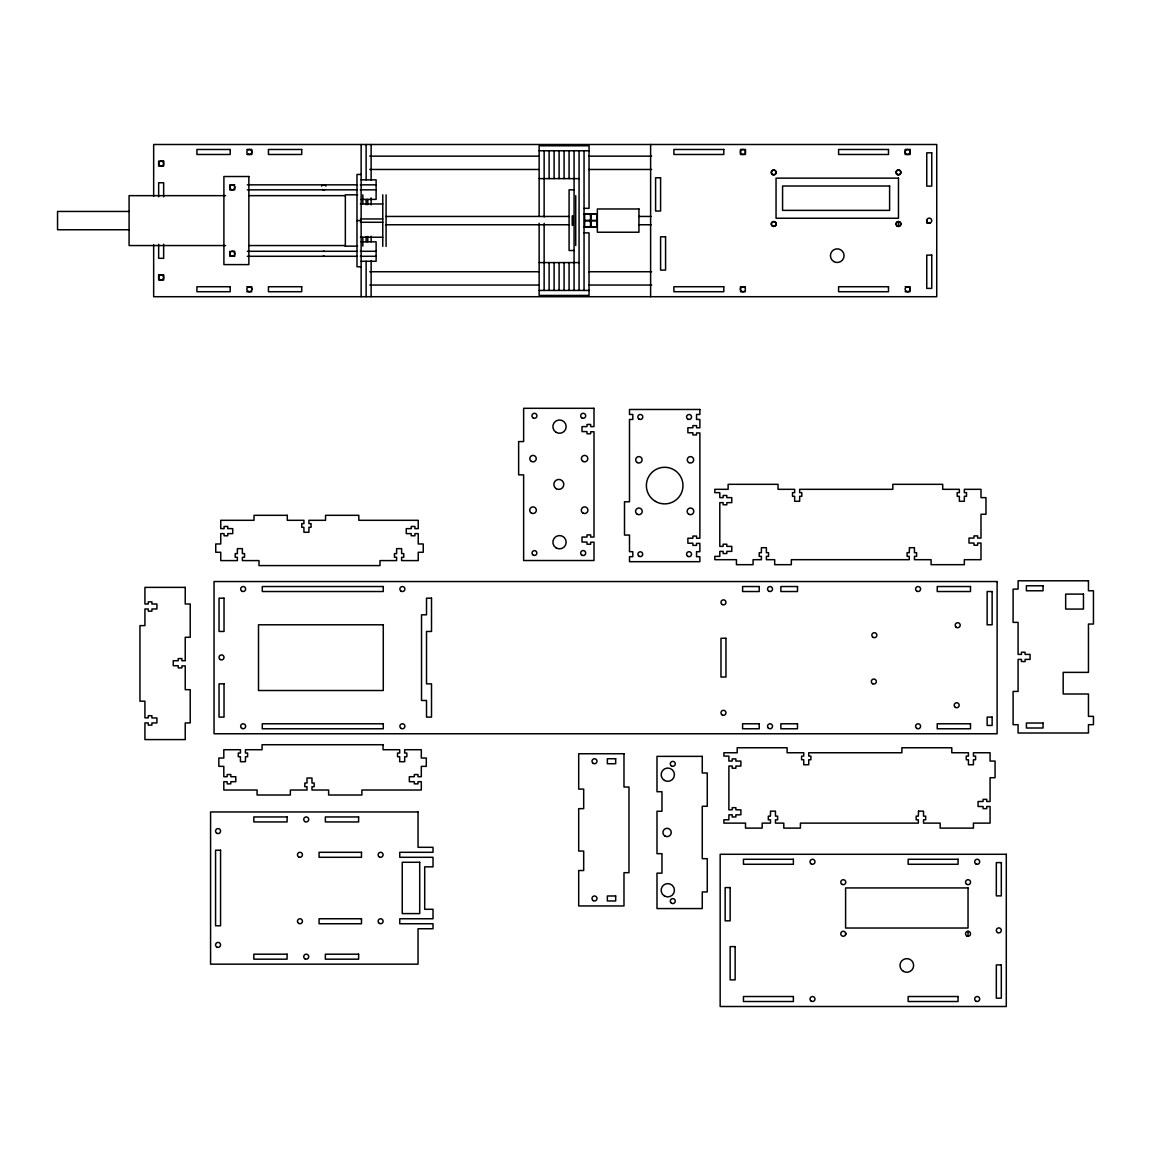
<?xml version="1.0" encoding="UTF-8"?>
<svg xmlns="http://www.w3.org/2000/svg" width="1151" height="1151" viewBox="0 0 1151 1151"><rect width="100%" height="100%" fill="white"/><g stroke="black" fill="none" stroke-linecap="round" stroke-linejoin="round"><path stroke-width="1.5" d="M572.565 215.741L572.565 225.481M584.65 213.957L584.65 227.265M591.312 213.957L590.103 220.834L591.312 227.265M590.103 213.957L591.312 220.834L590.103 227.265M596.765 227.265L596.765 213.957M246.818 149.486L251.81 149.486L251.81 154.479L246.818 154.479M539.143 150.767L589.039 150.767M369.73 156.162L538.495 156.162M588.78 156.162L651.61 156.162M369.73 169.47L538.495 169.47M588.78 169.47L651.61 169.47M361.141 174.448L356.983 174.448L356.983 266.773L361.141 266.773M539.143 178.621L579.068 178.621M361.141 179.844L376.118 179.844L376.118 199.396L361.141 199.396M234.718 184.836L229.725 184.836L229.725 189.829L234.718 189.829L234.718 186.505M247.307 184.836L356.983 184.836M360.349 184.836L376.118 184.836M247.307 189.829L356.983 189.829M360.349 189.829L376.118 189.829M574.076 189.829L569.083 189.829L569.083 250.501L574.076 250.501M357.573 194.821L345.343 194.821L345.343 246.386M225.596 195.656L129.085 195.656L129.085 245.551L225.596 245.551M248.832 195.656L345.343 195.656M360.421 203.972L382.765 203.972M584.046 208.345L589.039 208.345L589.039 145.774L539.143 145.774L539.143 216.374M129.085 211.453L57.55 211.453L57.55 229.754L129.085 229.754M584.046 213.957L597.355 213.957M584.65 214.187L590.103 214.187M591.312 214.187L596.765 214.187M385.844 216.446L568.68 216.446M638.963 216.446L651.265 216.446M360.421 218.949L382.765 218.949M584.65 220.373L590.103 220.373M591.312 220.373L596.765 220.373M356.983 220.604L361.141 220.604M584.65 220.834L590.103 220.834M591.312 220.834L596.765 220.834M360.421 222.272L382.765 222.272M930.08 223.107L926.756 223.107L926.756 219.769M385.844 224.762L568.68 224.762M638.963 224.762L651.265 224.762M584.65 227.035L590.103 227.035M591.312 227.035L596.765 227.035M584.046 227.265L597.355 227.265M584.046 232.876L589.039 232.876L589.039 295.433L539.143 295.433L539.143 223.28M360.421 237.235L382.765 237.235M361.141 241.811L376.118 241.811L376.118 261.277L361.141 261.277M248.832 245.551L345.343 245.551M345.343 246.141L357.573 246.141M231.394 251.292L234.718 251.292L234.718 256.285L231.394 256.285M247.307 251.292L356.983 251.292M360.349 251.292L376.118 251.292M247.307 256.285L356.983 256.285M360.349 256.285L376.118 256.285M539.143 262.586L579.068 262.586M369.73 271.737L538.495 271.737M588.78 271.737L651.61 271.737M158.651 274.945L163.643 274.945M369.73 285.045L538.495 285.045M588.78 285.045L651.61 285.045M246.818 286.728L251.81 286.728L251.81 290.052M745.431 286.728L740.438 286.728L740.438 290.052M905.132 286.728L910.124 286.728L910.124 290.052M539.143 290.44L589.039 290.44M246.818 291.721L251.81 291.721M740.438 291.721L745.431 291.721M905.132 291.721L910.124 291.721M968.034 931.274L968.034 936.267M898.471 221.481L898.471 226.474M845.597 932.929L845.597 934.612M776.047 223.136L776.047 224.819M650.617 144.494L650.617 296.713M590.708 213.957L590.708 227.265M584.046 150.767L584.046 290.44M579.068 150.767L579.068 290.44M575.73 195.699L575.73 245.508M574.076 150.767L574.076 290.44M572.407 215.899L572.407 225.308M569.083 150.767L569.083 178.621M569.083 262.586L569.083 290.44M564.091 150.767L564.091 178.621M564.091 262.586L564.091 290.44M559.098 150.767L559.098 178.621M559.098 262.586L559.098 290.44M554.106 150.767L554.106 178.621M554.106 262.586L554.106 290.44M549.113 150.767L549.113 178.621M549.113 262.586L549.113 290.44M544.135 150.767L544.135 217.021M544.135 223.28L544.135 290.44M386.089 194.821L386.089 246.386M382.765 194.821L382.765 246.386M371.126 144.494L371.126 180.39M371.126 197.9L371.126 204.878M371.126 236.329L371.126 241.811M371.126 260.817L371.126 296.713M367.802 199.396L367.802 204.691M367.802 236.516L367.802 241.811M366.133 144.494L366.133 179.844M366.133 199.396L366.133 204.691M366.133 236.516L366.133 241.811M366.133 261.277L366.133 296.713M362.81 194.821L362.81 203.669M362.81 237.293L362.81 246.141M361.141 144.494L361.141 296.713M229.725 251.292L229.725 256.285M163.643 196.821L163.643 182.764L158.651 182.764L158.651 196.821M163.643 244.257L163.643 258.313L158.651 258.313L158.651 244.257M163.643 275.089L163.643 280.081L158.651 280.081L158.651 275.089M153.659 196.433L153.659 144.494L936.741 144.494L936.741 296.713L153.659 296.713L153.659 244.775M324.352 256.198A2.489 2.489 0 0 1 323.071 256.198M323.071 251.378A2.489 2.489 0 0 1 324.352 251.378M324.956 189.498A2.489 2.489 0 0 1 322.467 189.498M321.546 186.088A2.489 2.489 0 0 1 325.877 186.088M909.448 547.703L909.261 552.696L907.089 552.696L907.089 556.35L909.261 556.35L909.261 559.688L791.341 559.688L791.341 564.681L774.695 564.681L774.695 559.688L766.379 559.688L766.379 556.35L768.551 556.35L768.551 552.696L766.379 552.696L766.379 547.703L761.387 547.703L761.387 552.696L759.228 552.696L759.228 556.35L761.387 556.35L761.387 559.688L753.071 559.688L753.071 564.681L736.439 564.681L736.439 559.688L714.814 559.688L714.814 556.35L719.807 556.35L719.807 551.372L723.13 551.372L723.13 553.53L726.799 553.53L726.799 551.372L731.777 551.372L731.777 546.38L726.799 546.38L726.799 544.207L723.13 544.207L723.13 546.38L719.807 546.38L719.807 502.627L723.13 502.627L723.13 504.785L726.799 504.785L726.799 502.627L731.777 502.627L731.777 497.635L726.799 497.635L726.799 495.477L723.13 495.477L723.13 497.635L719.807 497.635L719.807 492.642L714.814 492.642L714.814 489.319L728.123 489.319L728.123 484.326L778.033 484.326L778.033 489.319L794.665 489.319L794.665 492.642L792.507 492.642L792.507 496.297L794.665 496.297L794.665 501.289L799.657 501.289L799.657 496.297L801.815 496.297L801.815 492.642L799.657 492.642L799.657 489.319L892.816 489.319L892.816 484.326L942.712 484.326L942.712 489.319L959.358 489.319L959.358 492.642L957.186 492.642L957.186 496.297L959.358 496.297L959.358 501.289L964.337 501.289L964.337 496.297L966.509 496.297L966.509 492.642L964.337 492.642L964.337 489.319L980.983 489.319L980.983 497.635L985.975 497.635L985.975 514.267L980.983 514.267L980.983 538.064L977.645 538.064L977.645 535.891L973.991 535.891L973.991 538.064L968.998 538.064L968.998 543.042L973.991 543.042L973.991 545.214L977.645 545.214L977.645 543.042L980.983 543.042L980.983 559.688L964.337 559.688L964.337 564.681L931.073 564.681L931.073 559.688L914.441 559.688L914.441 556.35L916.599 556.35L916.599 552.696L914.441 552.696L914.441 547.703L909.448 547.703M918.527 811.153L918.34 816.131L916.167 816.131L916.167 819.8L918.34 819.8L918.34 823.123L800.42 823.123L800.42 828.116L783.788 828.116L783.788 823.123L775.457 823.123L775.457 819.8L777.63 819.8L777.63 816.145L775.457 816.145L775.457 811.153L770.479 811.153L770.479 816.145L768.307 816.145L768.307 819.8L770.479 819.8L770.479 823.123L762.163 823.123L762.163 828.116L745.517 828.116L745.517 823.123L723.893 823.123L723.893 819.8L728.885 819.8L728.885 814.807L732.209 814.807L732.209 816.965L735.877 816.965L735.877 814.807L740.87 814.807L740.87 809.815L735.877 809.815L735.877 807.657L732.209 807.657L732.209 809.815L728.885 809.815L728.885 766.062L732.209 766.062L732.209 768.235L735.877 768.235L735.877 766.062L740.87 766.062L740.87 761.07L735.877 761.07L735.877 758.912L732.209 758.912L732.209 761.07L728.885 761.07L728.885 756.092L723.893 756.092L723.893 752.754L737.201 752.754L737.201 747.762L787.111 747.762L787.111 752.754L803.743 752.754L803.743 756.092L801.585 756.092L801.585 759.746L803.743 759.746L803.743 764.739L808.736 764.739L808.736 759.746L810.894 759.746L810.894 756.092L808.736 756.092L808.736 752.754L901.895 752.754L901.895 747.762L951.791 747.762L951.791 752.754L968.437 752.754L968.437 756.092L966.264 756.092L966.264 759.746L968.437 759.746L968.437 764.739L973.429 764.739L973.429 759.746L975.588 759.746L975.588 756.092L973.429 756.092L973.429 752.754L990.061 752.754L990.061 761.07L995.054 761.07L995.054 777.716L990.061 777.716L990.061 801.499L986.738 801.499L986.738 799.341L983.069 799.341L983.069 801.499L978.077 801.499L978.077 806.491L983.069 806.491L983.069 808.649L986.738 808.649L986.738 806.491L990.061 806.491L990.061 823.123L973.429 823.123L973.429 828.116L940.151 828.116L940.151 823.123L923.519 823.123L923.519 819.8L925.677 819.8L925.677 816.145L923.519 816.145L923.519 811.153L918.527 811.153M776.206 223.97L775.875 225.222A2.489 2.489 0 0 1 772.105 225.884A2.489 2.489 0 0 1 772.105 222.071A2.489 2.489 0 0 1 775.875 222.733L776.206 223.97M845.769 933.763L845.438 935.015A2.489 2.489 0 0 1 841.669 935.677A2.489 2.489 0 0 1 841.669 931.85A2.489 2.489 0 0 1 845.438 932.526L845.769 933.763M230.186 149.486L196.922 149.486L196.922 154.479L230.186 154.479L230.186 149.486M301.72 149.486L268.442 149.486L268.442 154.479L301.72 154.479L301.72 149.486M723.806 149.486L673.896 149.486L673.896 154.479L723.806 154.479L723.806 149.486M745.431 149.486L740.438 149.486L740.438 154.479L745.431 154.479L745.431 149.486M888.5 149.486L838.59 149.486L838.59 154.479L888.5 154.479L888.5 149.486M910.124 149.486L905.132 149.486L905.132 154.479L910.124 154.479L910.124 149.486M931.749 152.824L926.756 152.824L926.756 186.088L931.749 186.088L931.749 152.824M163.643 161.14L158.651 161.14L158.651 166.118L163.643 166.118L163.643 161.14M248.861 176.52L223.898 176.52L223.898 264.601L248.861 264.601L248.861 176.52M660.588 177.772L655.595 177.772L655.595 211.036L660.588 211.036L660.588 177.772M898.471 178.146L776.047 178.146L776.047 218.244L898.471 218.244L898.471 178.146M889.608 186.016L782.579 186.016L782.579 210.374L889.608 210.374L889.608 186.016M638.949 208.978L597.355 208.978L597.355 232.229L638.949 232.229L638.949 208.978M665.58 236.818L660.588 236.818L660.588 270.097L665.58 270.097L665.58 236.818M931.749 255.119L926.756 255.119L926.756 288.397L931.749 288.397L931.749 255.119M230.186 286.728L196.922 286.728L196.922 291.721L230.186 291.721L230.186 286.728M301.72 286.728L268.442 286.728L268.442 291.721L301.72 291.721L301.72 286.728M723.806 286.728L673.896 286.728L673.896 291.721L723.806 291.721L723.806 286.728M888.5 286.728L838.59 286.728L838.59 291.721L888.5 291.721L888.5 286.728M594.002 408.303L523.633 408.303L523.633 441.581L518.641 441.581L518.641 474.845L523.633 474.845L523.633 560.523L594.002 560.523L594.002 542.222L590.664 542.222L590.664 544.222L587.01 544.222L587.01 542.049L582.018 542.049L582.018 537.057L587.01 537.057L587.01 534.898L590.664 534.898L590.664 537.057L594.002 537.057L594.002 431.754L590.664 431.754L590.664 433.754L587.01 433.754L587.01 431.596L582.018 431.596L582.018 426.604L587.01 426.604L587.01 424.446L590.664 424.446L590.664 426.604L594.002 426.604L594.002 408.303M699.866 409.468L629.496 409.468L629.496 414.461L632.82 414.461L632.82 419.453L629.496 419.453L629.496 501.793L624.504 501.793L624.504 535.071L629.496 535.071L629.496 551.703L632.82 551.703L632.82 556.696L629.496 556.696L629.496 561.688L699.866 561.688L699.866 556.696L696.542 556.696L696.542 551.703L699.866 551.703L699.866 543.387L696.542 543.387L696.542 545.387L692.873 545.387L692.873 543.214L687.881 543.214L687.881 538.236L692.873 538.236L692.873 536.064L696.542 536.064L696.542 538.236L699.866 538.236L699.866 432.934L696.542 432.934L696.542 434.92L692.873 434.92L692.873 432.762L687.881 432.762L687.881 427.769L692.873 427.769L692.873 425.611L696.542 425.611L696.542 427.769L699.866 427.769L699.866 419.453L696.542 419.453L696.542 414.461L699.866 414.461L699.866 409.468M287.29 515.317L254.011 515.317L254.011 520.31L220.747 520.31L220.747 528.626L224.071 528.626L224.071 526.467L227.74 526.467L227.74 528.626L232.718 528.626L232.718 533.618L227.74 533.618L227.74 535.776L224.071 535.776L224.071 533.618L220.747 533.618L220.747 543.963L215.755 543.963L215.755 552.279L220.747 552.279L220.747 560.595L237.379 560.595L237.379 557.271L235.221 557.271L235.221 553.617L237.379 553.617L237.379 548.624L242.372 548.624L242.372 553.617L244.53 553.617L244.53 557.271L242.372 557.271L242.372 560.595L259.004 560.595L259.004 565.587L379.988 565.587L379.988 560.595L396.62 560.595L396.62 557.271L394.448 557.271L394.448 553.617L396.62 553.617L396.62 548.624L401.613 548.624L401.613 553.617L403.771 553.617L403.771 557.271L401.613 557.271L401.613 560.595L418.245 560.595L418.245 552.279L423.237 552.279L423.237 543.963L418.245 543.963L418.245 533.618L414.921 533.618L414.921 535.776L411.252 535.776L411.252 533.618L406.26 533.618L406.26 528.626L411.252 528.626L411.252 526.467L414.921 526.467L414.921 528.626L418.245 528.626L418.245 520.31L358.824 520.31L358.824 515.317L325.546 515.317L325.546 520.31L308.914 520.31L308.914 523.633L311.072 523.633L311.072 527.287L308.914 527.287L308.914 532.28L303.922 532.28L303.922 527.287L301.763 527.287L301.763 523.633L303.922 523.633L303.922 520.31L287.29 520.31L287.29 515.317M1088.458 580.795L1018.088 580.795L1018.088 589.111L1013.096 589.111L1013.096 622.374L1018.088 622.374L1018.088 654.401L1021.426 654.401L1021.426 652.243L1025.081 652.243L1025.081 654.401L1030.073 654.401L1030.073 659.394L1025.081 659.394L1025.081 661.552L1021.426 661.552L1021.426 659.394L1018.088 659.394L1018.088 691.42L1013.096 691.42L1013.096 724.684L1018.088 724.684L1018.088 733L1088.458 733L1088.458 724.684L1093.45 724.684L1093.45 716.368L1088.458 716.368L1088.458 693.995L1063.179 693.995L1063.179 672.371L1088.458 672.371L1088.458 624.043L1093.45 624.043L1093.45 590.78L1088.458 590.78L1088.458 580.795M997.111 581.543L214.043 581.543L214.043 733.762L997.111 733.762L997.111 581.543M1043.051 585.787L1026.404 585.787L1026.404 590.78L1043.051 590.78L1043.051 585.787M383.269 586.535L262.284 586.535L262.284 591.528L383.269 591.528L383.269 586.535M759.228 586.535L742.596 586.535L742.596 591.528L759.228 591.528L759.228 586.535M797.499 586.535L780.867 586.535L780.867 591.528L797.499 591.528L797.499 586.535M970.494 586.535L937.231 586.535L937.231 591.528L970.494 591.528L970.494 586.535M185.225 587.37L144.925 587.37L144.925 604.002L148.263 604.002L148.263 601.844L151.918 601.844L151.918 604.002L156.91 604.002L156.91 608.994L151.918 608.994L151.918 611.167L148.263 611.167L148.263 608.994L144.925 608.994L144.925 625.626L139.947 625.626L139.947 701.189L144.925 701.189L144.925 717.821L148.263 717.821L148.263 715.663L151.918 715.793L151.918 717.965L156.91 717.965L156.91 722.943L151.918 722.943L151.918 725.116L148.263 725.116L148.263 722.943L144.925 722.943L144.925 739.589L185.225 739.589L185.225 722.943L190.217 722.943L190.217 689.679L185.225 689.679L185.225 665.897L181.901 665.897L181.901 667.882L178.232 667.882L178.232 665.724L173.254 665.724L173.254 660.732L178.232 660.732L178.232 658.573L181.901 658.573L181.901 660.732L185.225 660.732L185.225 637.28L190.217 637.28L190.217 604.002L185.225 604.002L185.225 587.37M992.133 591.528L987.141 591.528L987.141 624.792L992.133 624.792L992.133 591.528M1083.465 594.103L1065.668 594.103L1065.668 609.066L1083.465 609.066L1083.465 594.103M224.028 598.175L219.035 598.175L219.035 631.453L224.028 631.453L224.028 598.175M431.51 598.175L426.517 598.175L426.517 614.821L421.525 614.821L421.525 700.484L426.517 700.484L426.517 717.116L431.51 717.116L431.51 683.852L426.517 683.852L426.517 631.453L431.51 631.453L431.51 598.175M383.269 624.792L258.5 624.792L258.5 690.514L383.269 690.514L383.269 624.792M725.964 638.273L720.972 638.273L720.972 677.033L725.964 677.033L725.964 638.273M224.028 683.852L219.035 683.852L219.035 717.116L224.028 717.116L224.028 683.852M992.133 717.116L987.141 717.116L987.141 725.447L992.133 725.447L992.133 717.116M1043.051 723.029L1026.404 723.029L1026.404 728.007L1043.051 728.007L1043.051 723.029M383.269 723.778L262.284 723.778L262.284 728.77L383.269 728.77L383.269 723.778M759.228 723.778L742.596 723.778L742.596 728.77L759.228 728.77L759.228 723.778M797.499 723.778L780.867 723.778L780.867 728.77L797.499 728.77L797.499 723.778M970.494 723.778L937.231 723.778L937.231 728.77L970.494 728.77L970.494 723.778M383.053 744.726L262.083 744.726L262.083 749.718L245.451 749.718L245.451 753.042L247.609 753.042L247.609 756.711L245.451 756.711L245.451 761.703L240.458 761.703L240.458 756.711L238.286 756.711L238.286 753.042L240.458 753.042L240.458 749.718L223.812 749.718L223.812 758.034L218.834 758.034L218.834 766.35L223.812 766.35L223.812 776.709L227.15 776.709L227.15 774.537L230.804 774.537L230.804 776.709L235.797 776.709L235.797 781.702L230.804 781.702L230.804 783.86L227.15 783.86L227.15 781.702L223.812 781.702L223.812 790.018L257.09 790.018L257.09 795.01L290.354 795.01L290.354 790.018L307 790.018L307 786.694L304.828 786.694L304.828 783.025L307 783.025L307 778.033L311.979 778.033L311.979 783.025L314.151 783.025L314.151 786.694L311.979 786.694L311.979 790.018L328.625 790.018L328.625 795.01L361.889 795.01L361.889 790.018L421.309 790.018L421.309 781.702L417.986 781.702L417.986 783.86L414.331 783.86L414.331 781.702L409.339 781.702L409.339 776.709L414.331 776.709L414.331 774.537L417.986 774.537L417.986 776.709L421.309 776.709L421.309 766.35L426.302 766.35L426.302 758.034L421.309 758.034L421.309 749.718L404.677 749.718L404.677 753.042L406.835 753.042L406.835 756.711L404.677 756.711L404.677 761.703L399.685 761.703L399.685 756.711L397.527 756.711L397.527 753.042L399.685 753.042L399.685 749.718L383.053 749.718L383.053 744.726M623.986 753.747L578.694 753.747L578.694 789.097L583.686 789.097L583.686 808.649L578.694 808.649L578.694 851.064L583.686 851.064L583.686 870.53L578.694 870.53L578.694 905.952L623.986 905.952L623.986 872.688L628.978 872.688L628.978 787.011L623.986 787.011L623.986 753.747M702.268 756.365L656.991 756.365L656.991 791.715L661.969 791.715L661.969 811.254L656.991 811.254L656.991 853.682L661.969 853.682L661.969 873.149L656.991 873.149L656.991 908.571L702.268 908.571L702.268 891.939L707.261 891.939L707.261 858.675L702.268 858.675L702.268 806.275L707.261 806.275L707.261 772.997L702.268 772.997L702.268 756.365M615.67 758.739L607.354 758.739L607.354 763.732L615.67 763.732L615.67 758.739M418.043 811.959L210.575 811.959L210.575 964.164L418.043 964.164L418.043 928.742L433.021 928.742L433.021 923.749L399.757 923.749L399.757 918.757L433.021 918.757L433.021 909.276L424.705 909.276L424.705 866.847L433.021 866.847L433.021 857.294L399.757 857.294L399.757 852.301L433.021 852.301L433.021 847.309L418.043 847.309L418.043 811.959M287.088 816.951L253.824 816.951L253.824 821.943L287.088 821.943L287.088 816.951M358.623 816.951L325.359 816.951L325.359 821.943L358.623 821.943L358.623 816.951M220.56 850.215L215.568 850.215L215.568 925.778L220.56 925.778L220.56 850.215M361.486 852.301L319.072 852.301L319.072 857.294L361.486 857.294L361.486 852.301M1006.291 854.287L720.166 854.287L720.166 1006.506L1006.291 1006.506L1006.291 854.287M793.37 859.279L743.46 859.279L743.46 864.272L793.37 864.272L793.37 859.279M958.049 859.279L908.153 859.279L908.153 864.272L958.049 864.272L958.049 859.279M419.712 862.272L402.246 862.272L402.246 913.592L419.712 913.592L419.712 862.272M1001.312 862.603L996.32 862.603L996.32 895.881L1001.312 895.881L1001.312 862.603M730.151 887.565L725.159 887.565L725.159 920.829L730.151 920.829L730.151 887.565M968.034 887.939L845.597 887.939L845.597 928.023L968.034 928.023L968.034 887.939M615.67 895.982L607.354 895.982L607.354 900.974L615.67 900.974L615.67 895.982M361.486 918.757L319.072 918.757L319.072 923.749L361.486 923.749L361.486 918.757M735.144 946.611L730.151 946.611L730.151 979.889L735.144 979.889L735.144 946.611M287.088 954.193L253.824 954.193L253.824 959.171L287.088 959.171L287.088 954.193M358.623 954.193L325.359 954.193L325.359 959.171L358.623 959.171L358.623 954.193M1001.312 964.912L996.32 964.912L996.32 998.176L1001.312 998.176L1001.312 964.912M793.37 996.521L743.46 996.521L743.46 1001.514L793.37 1001.514L793.37 996.521M958.049 996.521L908.153 996.521L908.153 1001.514L958.049 1001.514L958.049 996.521M533.244 555.113A2.417 2.417 0 0 0 536.855 553.027A2.417 2.417 0 0 0 533.244 550.941A2.417 2.417 0 0 0 533.244 555.113M581.931 555.199A2.489 2.489 0 0 0 585.686 553.027A2.489 2.489 0 0 0 581.931 550.869A2.489 2.489 0 0 0 581.931 555.199M533.201 417.957A2.489 2.489 0 0 0 536.942 415.799A2.489 2.489 0 0 0 533.201 413.626A2.489 2.489 0 0 0 533.201 417.957M581.931 417.957A2.489 2.489 0 0 0 585.686 415.799A2.489 2.489 0 0 0 581.931 413.626A2.489 2.489 0 0 0 581.931 417.957M556.192 547.962A6.647 6.647 0 0 0 566.177 542.193A6.647 6.647 0 0 0 556.192 536.438A6.647 6.647 0 0 0 556.192 547.962M556.192 432.388A6.647 6.647 0 0 0 566.177 426.633A6.647 6.647 0 0 0 556.192 420.863A6.647 6.647 0 0 0 556.192 432.388M556.321 488.729A4.992 4.992 0 0 0 563.803 484.413A4.992 4.992 0 0 0 556.321 480.096A4.992 4.992 0 0 0 556.321 488.729M531.374 513.073A3.324 3.324 0 0 0 536.352 510.195A3.324 3.324 0 0 0 531.374 507.318A3.324 3.324 0 0 0 531.374 513.073M582.938 513.073A3.324 3.324 0 0 0 587.931 510.195A3.324 3.324 0 0 0 582.938 507.318A3.324 3.324 0 0 0 582.938 513.073M531.417 461.407A3.208 3.208 0 0 0 536.251 458.63A3.208 3.208 0 0 0 531.417 455.839A3.208 3.208 0 0 0 531.417 461.407M582.996 461.407A3.208 3.208 0 0 0 587.816 458.63A3.208 3.208 0 0 0 582.996 455.839A3.208 3.208 0 0 0 582.996 461.407M639.107 556.293A2.417 2.417 0 0 0 642.718 554.207A2.417 2.417 0 0 0 639.107 552.12A2.417 2.417 0 0 0 639.107 556.293M687.809 556.365A2.489 2.489 0 0 0 691.55 554.207A2.489 2.489 0 0 0 687.809 552.034A2.489 2.489 0 0 0 687.809 556.365M639.064 419.122A2.489 2.489 0 0 0 642.805 416.964A2.489 2.489 0 0 0 639.064 414.806A2.489 2.489 0 0 0 639.064 419.122M687.809 419.122A2.489 2.489 0 0 0 691.55 416.964A2.489 2.489 0 0 0 687.809 414.806A2.489 2.489 0 0 0 687.809 419.122M637.237 514.252A3.324 3.324 0 0 0 642.229 511.361A3.324 3.324 0 0 0 637.237 508.483A3.324 3.324 0 0 0 637.237 514.252M688.802 514.252A3.324 3.324 0 0 0 693.794 511.361A3.324 3.324 0 0 0 688.802 508.483A3.324 3.324 0 0 0 688.802 514.252M637.294 462.573A3.208 3.208 0 0 0 642.114 459.796A3.208 3.208 0 0 0 637.294 457.019A3.208 3.208 0 0 0 637.294 462.573M688.859 462.573A3.208 3.208 0 0 0 693.679 459.796A3.208 3.208 0 0 0 688.859 457.019A3.208 3.208 0 0 0 688.859 462.573M655.523 501.433A18.301 18.301 0 0 0 682.975 485.578A18.301 18.301 0 0 0 655.523 469.737A18.301 18.301 0 0 0 655.523 501.433M593.254 763.386A2.489 2.489 0 0 0 596.995 761.228A2.489 2.489 0 0 0 593.254 759.07A2.489 2.489 0 0 0 593.254 763.386M593.254 900.629A2.489 2.489 0 0 0 596.995 898.471A2.489 2.489 0 0 0 593.254 896.312A2.489 2.489 0 0 0 593.254 900.629M671.537 903.247A2.489 2.489 0 0 0 675.277 901.089A2.489 2.489 0 0 0 671.537 898.931A2.489 2.489 0 0 0 671.537 903.247M671.537 766.005A2.489 2.489 0 0 0 675.277 763.847A2.489 2.489 0 0 0 671.537 761.689A2.489 2.489 0 0 0 671.537 766.005M664.472 780.45A6.647 6.647 0 0 0 674.443 774.681A6.647 6.647 0 0 0 664.472 768.926A6.647 6.647 0 0 0 664.472 780.45M664.472 896.01A6.647 6.647 0 0 0 674.443 890.255A6.647 6.647 0 0 0 664.472 884.486A6.647 6.647 0 0 0 664.472 896.01M665.005 836.072A4.158 4.158 0 0 0 671.249 832.475A4.158 4.158 0 0 0 665.005 828.864A4.158 4.158 0 0 0 665.005 836.072M966.782 935.921A2.489 2.489 0 0 0 970.538 933.763A2.489 2.489 0 0 0 966.782 931.605A2.489 2.489 0 0 0 966.782 935.921M966.782 884.356A2.489 2.489 0 0 0 970.538 882.198A2.489 2.489 0 0 0 966.782 880.04A2.489 2.489 0 0 0 966.782 884.356M842.028 884.356A2.489 2.489 0 0 0 845.769 882.198A2.489 2.489 0 0 0 842.028 880.04A2.489 2.489 0 0 0 842.028 884.356M903.406 971.358A6.82 6.82 0 0 0 913.635 965.459A6.82 6.82 0 0 0 903.406 959.546A6.82 6.82 0 0 0 903.406 971.358M811.254 1001.169A2.489 2.489 0 0 0 814.994 999.01A2.489 2.489 0 0 0 811.254 996.852A2.489 2.489 0 0 0 811.254 1001.169M975.933 1001.169A2.489 2.489 0 0 0 979.688 999.01A2.489 2.489 0 0 0 975.933 996.852A2.489 2.489 0 0 0 975.933 1001.169M997.557 932.555A2.489 2.489 0 0 0 1001.312 930.396A2.489 2.489 0 0 0 997.557 928.238A2.489 2.489 0 0 0 997.557 932.555M975.933 863.941A2.489 2.489 0 0 0 979.688 861.768A2.489 2.489 0 0 0 975.933 859.61A2.489 2.489 0 0 0 975.933 863.941M811.254 863.941A2.489 2.489 0 0 0 814.994 861.768A2.489 2.489 0 0 0 811.254 859.61A2.489 2.489 0 0 0 811.254 863.941M304.972 821.598A2.489 2.489 0 0 0 308.727 819.44A2.489 2.489 0 0 0 304.972 817.282A2.489 2.489 0 0 0 304.972 821.598M304.972 958.841A2.489 2.489 0 0 0 308.727 956.682A2.489 2.489 0 0 0 304.972 954.524A2.489 2.489 0 0 0 304.972 958.841M216.805 947.057A2.489 2.489 0 0 0 220.56 944.899A2.489 2.489 0 0 0 216.805 942.741A2.489 2.489 0 0 0 216.805 947.057M216.805 833.252A2.489 2.489 0 0 0 220.56 831.094A2.489 2.489 0 0 0 216.805 828.921A2.489 2.489 0 0 0 216.805 833.252M298.699 923.404A2.489 2.489 0 0 0 302.44 921.246A2.489 2.489 0 0 0 298.699 919.088A2.489 2.489 0 0 0 298.699 923.404M379.37 923.404A2.489 2.489 0 0 0 383.11 921.246A2.489 2.489 0 0 0 379.37 919.088A2.489 2.489 0 0 0 379.37 923.404M298.699 856.948A2.489 2.489 0 0 0 302.44 854.79A2.489 2.489 0 0 0 298.699 852.632A2.489 2.489 0 0 0 298.699 856.948M379.37 856.948A2.489 2.489 0 0 0 383.11 854.79A2.489 2.489 0 0 0 379.37 852.632A2.489 2.489 0 0 0 379.37 856.948M768.278 728.036A2.489 2.489 0 0 0 772.45 726.914A2.489 2.489 0 0 0 769.4 723.864A2.489 2.489 0 0 0 768.278 728.036M768.796 591.197A2.489 2.489 0 0 0 772.537 589.039A2.489 2.489 0 0 0 768.796 586.866A2.489 2.489 0 0 0 768.796 591.197M722.224 604.505A2.489 2.489 0 0 0 725.964 602.347A2.489 2.489 0 0 0 722.224 600.175A2.489 2.489 0 0 0 722.224 604.505M722.224 714.958A2.489 2.489 0 0 0 725.964 712.8A2.489 2.489 0 0 0 722.224 710.642A2.489 2.489 0 0 0 722.224 714.958M401.138 728.439A2.489 2.489 0 0 0 404.893 726.267A2.489 2.489 0 0 0 401.138 724.108A2.489 2.489 0 0 0 401.138 728.439M241.911 728.439A2.489 2.489 0 0 0 245.652 726.267A2.489 2.489 0 0 0 241.911 724.108A2.489 2.489 0 0 0 241.911 728.439M220.287 659.566A2.489 2.489 0 0 0 224.028 657.408A2.489 2.489 0 0 0 220.287 655.236A2.489 2.489 0 0 0 220.287 659.566M241.911 591.197A2.489 2.489 0 0 0 245.652 589.039A2.489 2.489 0 0 0 241.911 586.866A2.489 2.489 0 0 0 241.911 591.197M401.138 591.197A2.489 2.489 0 0 0 404.893 589.039A2.489 2.489 0 0 0 401.138 586.866A2.489 2.489 0 0 0 401.138 591.197M916.858 728.439A2.489 2.489 0 0 0 920.599 726.267A2.489 2.489 0 0 0 916.858 724.108A2.489 2.489 0 0 0 916.858 728.439M916.858 591.197A2.489 2.489 0 0 0 920.599 589.039A2.489 2.489 0 0 0 916.858 586.866A2.489 2.489 0 0 0 916.858 591.197M872.587 683.723A2.518 2.518 0 0 0 876.357 681.565A2.518 2.518 0 0 0 872.602 679.363A2.518 2.518 0 0 0 872.587 683.723M873.091 637.366A2.518 2.518 0 0 0 876.861 635.194A2.518 2.518 0 0 0 873.091 633.021A2.518 2.518 0 0 0 873.091 637.366M955.92 626.993A2.518 2.518 0 0 0 960.121 625.871A2.518 2.518 0 0 0 957.042 622.792A2.518 2.518 0 0 0 955.92 626.993M955.445 707.405A2.518 2.518 0 0 0 959.2 705.232A2.518 2.518 0 0 0 955.445 703.06A2.518 2.518 0 0 0 955.445 707.405M897.233 226.143A2.489 2.489 0 0 0 900.974 223.97A2.489 2.489 0 0 0 897.233 221.812A2.489 2.489 0 0 0 897.233 226.143M897.233 174.564A2.489 2.489 0 0 0 900.974 172.405A2.489 2.489 0 0 0 897.233 170.247A2.489 2.489 0 0 0 897.233 174.564M772.465 174.564A2.489 2.489 0 0 0 776.206 172.405A2.489 2.489 0 0 0 772.465 170.247A2.489 2.489 0 0 0 772.465 174.564M833.842 261.579A6.82 6.82 0 0 0 844.071 255.666A6.82 6.82 0 0 0 833.842 249.767A6.82 6.82 0 0 0 833.842 261.579M741.69 291.39A2.489 2.489 0 0 0 745.431 289.232A2.489 2.489 0 0 0 741.69 287.059A2.489 2.489 0 0 0 741.69 291.39M906.384 291.39A2.489 2.489 0 0 0 910.124 289.232A2.489 2.489 0 0 0 906.384 287.059A2.489 2.489 0 0 0 906.384 291.39M928.008 222.762A2.489 2.489 0 0 0 931.749 220.604A2.489 2.489 0 0 0 928.008 218.445A2.489 2.489 0 0 0 928.008 222.762M906.384 154.148A2.489 2.489 0 0 0 910.124 151.99A2.489 2.489 0 0 0 906.384 149.831A2.489 2.489 0 0 0 906.384 154.148M741.69 154.148A2.489 2.489 0 0 0 745.431 151.99A2.489 2.489 0 0 0 741.69 149.831A2.489 2.489 0 0 0 741.69 154.148M772.594 174.348A2.244 2.244 0 0 0 775.961 172.405A2.244 2.244 0 0 0 772.594 170.463A2.244 2.244 0 0 0 772.594 174.348M772.594 225.927A2.244 2.244 0 0 0 775.961 223.97A2.244 2.244 0 0 0 772.594 222.028A2.244 2.244 0 0 0 772.594 225.927M897.348 174.348A2.244 2.244 0 0 0 900.715 172.405A2.244 2.244 0 0 0 897.348 170.463A2.244 2.244 0 0 0 897.348 174.348M897.348 225.927A2.244 2.244 0 0 0 900.715 223.97A2.244 2.244 0 0 0 897.348 222.028A2.244 2.244 0 0 0 897.348 225.927M230.977 189.498A2.489 2.489 0 0 0 234.718 187.34A2.489 2.489 0 0 0 230.977 185.167A2.489 2.489 0 0 0 230.977 189.498M230.977 255.954A2.489 2.489 0 0 0 234.718 253.796A2.489 2.489 0 0 0 230.977 251.637A2.489 2.489 0 0 0 230.977 255.954M248.069 154.148A2.489 2.489 0 0 0 251.81 151.99A2.489 2.489 0 0 0 248.069 149.831A2.489 2.489 0 0 0 248.069 154.148M248.069 291.39A2.489 2.489 0 0 0 251.81 289.232A2.489 2.489 0 0 0 248.069 287.059A2.489 2.489 0 0 0 248.069 291.39M159.903 279.607A2.489 2.489 0 0 0 163.643 277.449A2.489 2.489 0 0 0 159.903 275.29A2.489 2.489 0 0 0 159.903 279.607M159.903 165.787A2.489 2.489 0 0 0 163.643 163.629A2.489 2.489 0 0 0 159.903 161.471A2.489 2.489 0 0 0 159.903 165.787"/></g></svg>
